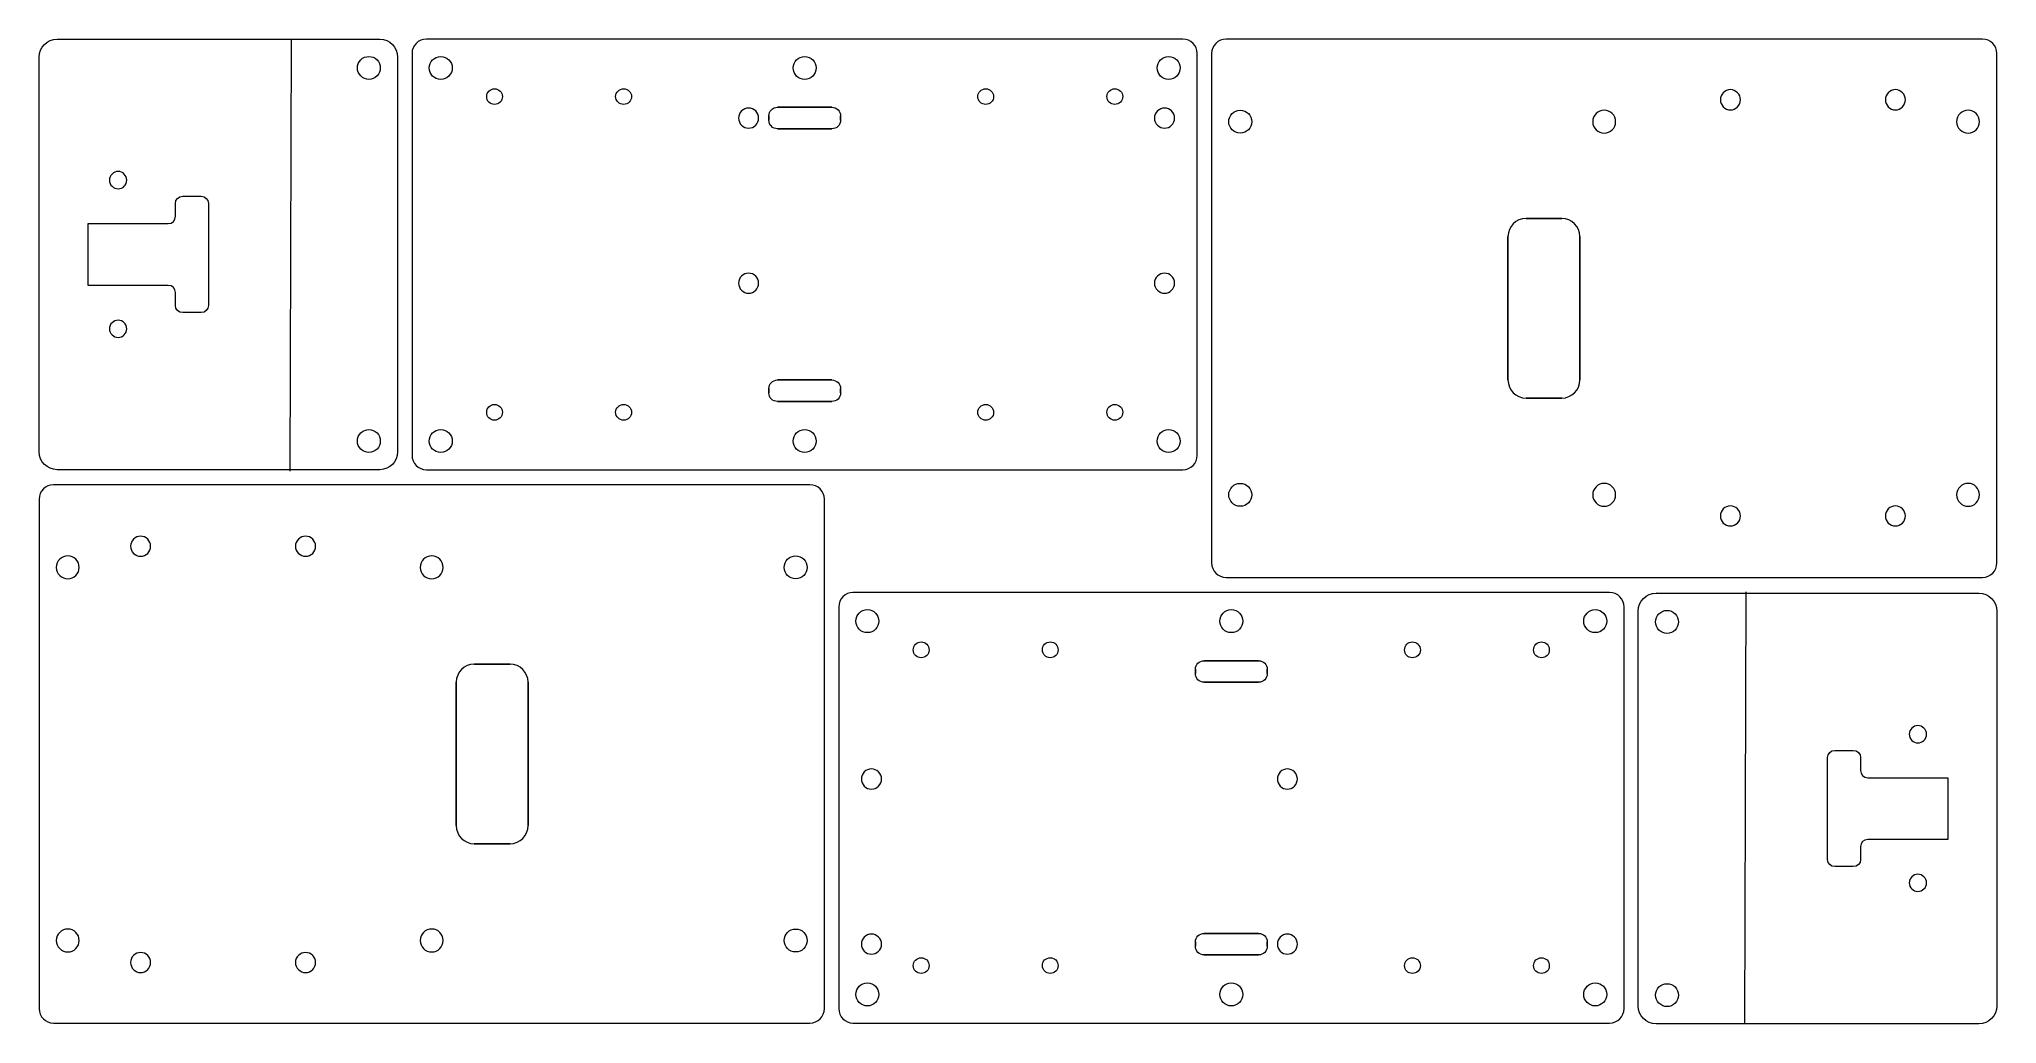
# Model space of a CAD drawing. Header units: inches. Extents: x -0.3 to 10.4, y 2.4 to 7.8.
import ezdxf

# ---------------------------------------------------------------- set-up
doc = ezdxf.new("R2010")
doc.units = ezdxf.units.IN
doc.header["$MEASUREMENT"] = 0
doc.layers.add('Layer_1', color=7, linetype='Continuous')

msp = doc.modelspace()

# ---------------------------------------------------------------- linework, layer by layer
at = {"layer": 'Layer_1', "color": 1, "lineweight": 9}
for points in [[(1.041, 5.434), (1.048, 7.805)], [(9.033, 4.773), (9.026, 2.403)]]:
    msp.add_lwpolyline(points, dxfattribs=at)
at = {"layer": 'Layer_1', "color": 7, "lineweight": 9}
for points in [[(1.41, 7.647), (1.41, 7.647)], [(1.805, 7.647), (1.805, 7.647)], [(3.803, 7.647), (3.803, 7.647)], [(5.801, 7.647), (5.801, 7.647)], [(2.12, 7.49), (2.12, 7.49)], [(2.828, 7.49), (2.828, 7.49)], [(4.816, 7.49), (4.816, 7.49)], [(5.525, 7.49), (5.525, 7.49)], [(8.948, 7.417), (8.948, 7.417)], [(9.854, 7.417), (9.854, 7.417)], [(3.503, 7.372), (3.503, 7.372)], [(4.015, 7.313), (4.015, 7.313)], [(5.786, 7.372), (5.786, 7.372)], [(6.194, 7.352), (6.194, 7.352)], [(8.318, 7.352), (8.318, 7.352)], [(10.316, 7.352), (10.316, 7.352)], [(3.503, 6.466), (3.503, 6.466)], [(5.786, 6.466), (5.786, 6.466)], [(4.015, 5.817), (4.015, 5.817)], [(7.826, 5.836), (7.826, 5.836)], [(2.12, 5.758), (2.12, 5.758)], [(2.828, 5.758), (2.828, 5.758)], [(4.816, 5.758), (4.816, 5.758)], [(5.525, 5.758), (5.525, 5.758)], [(1.41, 5.6), (1.41, 5.6)], [(1.805, 5.6), (1.805, 5.6)], [(3.803, 5.6), (3.803, 5.6)], [(5.801, 5.6), (5.801, 5.6)], [(1.533, 5.443), (1.533, 5.443)], [(6.194, 5.305), (6.194, 5.305)], [(8.318, 5.305), (8.318, 5.305)], [(10.316, 5.305), (10.316, 5.305)], [(0.22, 5.078), (0.22, 5.078)], [(1.126, 5.078), (1.126, 5.078)], [(8.948, 5.134), (8.948, 5.134)], [(9.854, 5.134), (9.854, 5.134)], [(-0.243, 4.907), (-0.243, 4.907)], [(1.755, 4.907), (1.755, 4.907)], [(3.879, 4.907), (3.879, 4.907)], [(8.541, 4.769), (8.541, 4.769)], [(8.541, 4.765), (8.541, 4.765)], [(4.273, 4.612), (4.273, 4.612)], [(6.271, 4.612), (6.271, 4.612)], [(8.269, 4.612), (8.269, 4.612)], [(8.663, 4.608), (8.663, 4.608)], [(4.549, 4.454), (4.549, 4.454)], [(5.257, 4.454), (5.257, 4.454)], [(7.246, 4.454), (7.246, 4.454)], [(7.954, 4.454), (7.954, 4.454)], [(2.248, 4.376), (2.248, 4.376)], [(6.059, 4.395), (6.059, 4.395)], [(4.288, 3.746), (4.288, 3.746)], [(6.571, 3.746), (6.571, 3.746)], [(-0.243, 2.86), (-0.243, 2.86)], [(1.755, 2.86), (1.755, 2.86)], [(3.879, 2.86), (3.879, 2.86)], [(4.288, 2.84), (4.288, 2.84)], [(6.059, 2.899), (6.059, 2.899)], [(6.571, 2.84), (6.571, 2.84)], [(0.22, 2.794), (0.22, 2.794)], [(1.126, 2.794), (1.126, 2.794)], [(4.549, 2.722), (4.549, 2.722)], [(5.257, 2.722), (5.257, 2.722)], [(7.246, 2.722), (7.246, 2.722)], [(7.954, 2.722), (7.954, 2.722)], [(4.273, 2.564), (4.273, 2.564)], [(6.271, 2.564), (6.271, 2.564)], [(8.269, 2.564), (8.269, 2.564)], [(8.663, 2.56), (8.663, 2.56)]]:
    msp.add_lwpolyline(points, dxfattribs=at)
for points, knots in [([(-0.337, 5.541), (-0.337, 5.487), (-0.293, 5.443), (-0.239, 5.443), (-0.239, 5.443), (1.533, 5.443), (1.533, 5.443), (1.588, 5.443), (1.631, 5.487), (1.631, 5.541), (1.631, 5.541), (1.631, 7.706), (1.631, 7.706), (1.631, 7.761), (1.588, 7.805), (1.533, 7.805), (1.533, 7.805), (-0.239, 7.805), (-0.239, 7.805), (-0.293, 7.805), (-0.337, 7.761), (-0.337, 7.706), (-0.337, 7.706), (-0.337, 5.541), (-0.337, 5.541)], [0, 0, 0, 0, 1, 1, 1, 2, 2, 2, 3, 3, 3, 4, 4, 4, 5, 5, 5, 6, 6, 6, 7, 7, 7, 8, 8, 8, 8]), ([(1.789, 5.443), (1.745, 5.443), (1.71, 5.478), (1.71, 5.521), (1.71, 5.521), (1.71, 7.726), (1.71, 7.726), (1.71, 7.77), (1.745, 7.805), (1.789, 7.805), (1.789, 7.805), (5.942, 7.805), (5.942, 7.805), (5.986, 7.805), (6.021, 7.77), (6.021, 7.726), (6.021, 7.726), (6.021, 5.521), (6.021, 5.521), (6.021, 5.478), (5.986, 5.443), (5.942, 5.443), (5.942, 5.443), (1.789, 5.443), (1.789, 5.443)], [0, 0, 0, 0, 1, 1, 1, 2, 2, 2, 3, 3, 3, 4, 4, 4, 5, 5, 5, 6, 6, 6, 7, 7, 7, 8, 8, 8, 8]), ([(6.179, 4.852), (6.135, 4.852), (6.1, 4.887), (6.1, 4.931), (6.1, 4.931), (6.1, 7.726), (6.1, 7.726), (6.1, 7.77), (6.135, 7.805), (6.179, 7.805), (6.179, 7.805), (10.332, 7.805), (10.332, 7.805), (10.376, 7.805), (10.411, 7.77), (10.411, 7.726), (10.411, 7.726), (10.411, 4.931), (10.411, 4.931), (10.411, 4.887), (10.376, 4.852), (10.332, 4.852), (10.332, 4.852), (6.179, 4.852), (6.179, 4.852)], [0, 0, 0, 0, 1, 1, 1, 2, 2, 2, 3, 3, 3, 4, 4, 4, 5, 5, 5, 6, 6, 6, 7, 7, 7, 8, 8, 8, 8]), ([(3.716, 7.431), (3.716, 7.431), (4.015, 7.431), (4.015, 7.431), (4.015, 7.431), (3.716, 7.431), (3.716, 7.431)], [0, 0, 0, 0, 1, 1, 1, 2, 2, 2, 2]), ([(3.669, 7.36), (3.669, 7.36), (3.669, 7.384), (3.669, 7.384), (3.669, 7.384), (3.669, 7.36), (3.669, 7.36)], [0, 0, 0, 0, 1, 1, 1, 2, 2, 2, 2]), ([(4.015, 7.313), (4.015, 7.313), (3.716, 7.313), (3.716, 7.313), (3.716, 7.313), (4.015, 7.313), (4.015, 7.313)], [0, 0, 0, 0, 1, 1, 1, 2, 2, 2, 2]), ([(4.063, 7.384), (4.063, 7.384), (4.063, 7.36), (4.063, 7.36), (4.063, 7.36), (4.063, 7.384), (4.063, 7.384)], [0, 0, 0, 0, 1, 1, 1, 2, 2, 2, 2]), ([(0.049, 7.031), (0.049, 7.057), (0.071, 7.079), (0.097, 7.079), (0.123, 7.079), (0.144, 7.057), (0.144, 7.031), (0.144, 7.005), (0.123, 6.984), (0.097, 6.984), (0.071, 6.984), (0.049, 7.005), (0.049, 7.031)], [0, 0, 0, 0, 1, 1, 1, 2, 2, 2, 3, 3, 3, 4, 4, 4, 4]), ([(0.411, 6.415), (0.411, 6.415), (0.411, 6.344), (0.411, 6.344), (0.411, 6.322), (0.429, 6.305), (0.451, 6.305), (0.451, 6.305), (0.553, 6.305), (0.553, 6.305), (0.575, 6.305), (0.592, 6.322), (0.592, 6.344), (0.592, 6.344), (0.592, 6.455), (0.592, 6.455), (0.592, 6.455), (0.592, 6.793), (0.592, 6.793), (0.592, 6.793), (0.592, 6.904), (0.592, 6.904), (0.592, 6.925), (0.575, 6.943), (0.553, 6.943), (0.553, 6.943), (0.451, 6.943), (0.451, 6.943), (0.429, 6.943), (0.411, 6.925), (0.411, 6.904), (0.411, 6.904), (0.411, 6.833), (0.411, 6.833), (0.411, 6.811), (0.394, 6.793), (0.372, 6.793), (0.372, 6.793), (0.268, 6.793), (0.268, 6.793), (0.268, 6.793), (-0.067, 6.793), (-0.067, 6.793), (-0.067, 6.793), (-0.068, 6.793), (-0.068, 6.793), (-0.068, 6.793), (-0.068, 6.793), (-0.068, 6.793), (-0.068, 6.793), (-0.068, 6.454), (-0.068, 6.454), (-0.068, 6.454), (-0.068, 6.454), (-0.068, 6.454), (-0.068, 6.454), (-0.067, 6.454), (-0.067, 6.454), (-0.067, 6.454), (0.268, 6.454), (0.268, 6.454), (0.268, 6.454), (0.372, 6.454), (0.372, 6.454), (0.394, 6.454), (0.411, 6.437), (0.411, 6.415)], [0, 0, 0, 0, 1, 1, 1, 2, 2, 2, 3, 3, 3, 4, 4, 4, 5, 5, 5, 6, 6, 6, 7, 7, 7, 8, 8, 8, 9, 9, 9, 10, 10, 10, 11, 11, 11, 12, 12, 12, 13, 13, 13, 14, 14, 14, 15, 15, 15, 16, 16, 16, 17, 17, 17, 18, 18, 18, 19, 19, 19, 20, 20, 20, 21, 21, 21, 22, 22, 22, 22]), ([(8.023, 6.821), (8.023, 6.821), (7.826, 6.821), (7.826, 6.821), (7.826, 6.821), (8.023, 6.821), (8.023, 6.821)], [0, 0, 0, 0, 1, 1, 1, 2, 2, 2, 2]), ([(7.727, 6.722), (7.727, 6.722), (7.727, 5.935), (7.727, 5.935), (7.727, 5.935), (7.727, 6.722), (7.727, 6.722)], [0, 0, 0, 0, 1, 1, 1, 2, 2, 2, 2]), ([(8.121, 5.935), (8.121, 5.935), (8.121, 6.722), (8.121, 6.722), (8.121, 6.722), (8.121, 5.935), (8.121, 5.935)], [0, 0, 0, 0, 1, 1, 1, 2, 2, 2, 2]), ([(0.049, 6.216), (0.049, 6.242), (0.071, 6.263), (0.097, 6.263), (0.123, 6.263), (0.144, 6.242), (0.144, 6.216), (0.144, 6.19), (0.123, 6.169), (0.097, 6.169), (0.071, 6.169), (0.049, 6.19), (0.049, 6.216)], [0, 0, 0, 0, 1, 1, 1, 2, 2, 2, 3, 3, 3, 4, 4, 4, 4]), ([(3.716, 5.935), (3.716, 5.935), (4.015, 5.935), (4.015, 5.935), (4.015, 5.935), (3.716, 5.935), (3.716, 5.935)], [0, 0, 0, 0, 1, 1, 1, 2, 2, 2, 2]), ([(3.669, 5.864), (3.669, 5.864), (3.669, 5.888), (3.669, 5.888), (3.669, 5.888), (3.669, 5.864), (3.669, 5.864)], [0, 0, 0, 0, 1, 1, 1, 2, 2, 2, 2]), ([(4.015, 5.817), (4.015, 5.817), (3.716, 5.817), (3.716, 5.817), (3.716, 5.817), (4.015, 5.817), (4.015, 5.817)], [0, 0, 0, 0, 1, 1, 1, 2, 2, 2, 2]), ([(4.063, 5.888), (4.063, 5.888), (4.063, 5.864), (4.063, 5.864), (4.063, 5.864), (4.063, 5.888), (4.063, 5.888)], [0, 0, 0, 0, 1, 1, 1, 2, 2, 2, 2]), ([(7.826, 5.836), (7.826, 5.836), (8.023, 5.836), (8.023, 5.836), (8.023, 5.836), (7.826, 5.836), (7.826, 5.836)], [0, 0, 0, 0, 1, 1, 1, 2, 2, 2, 2]), ([(3.895, 5.36), (3.939, 5.36), (3.974, 5.325), (3.974, 5.281), (3.974, 5.281), (3.974, 2.486), (3.974, 2.486), (3.974, 2.442), (3.939, 2.407), (3.895, 2.407), (3.895, 2.407), (-0.258, 2.407), (-0.258, 2.407), (-0.302, 2.407), (-0.337, 2.442), (-0.337, 2.486), (-0.337, 2.486), (-0.337, 5.281), (-0.337, 5.281), (-0.337, 5.325), (-0.302, 5.36), (-0.258, 5.36), (-0.258, 5.36), (3.895, 5.36), (3.895, 5.36)], [0, 0, 0, 0, 1, 1, 1, 2, 2, 2, 3, 3, 3, 4, 4, 4, 5, 5, 5, 6, 6, 6, 7, 7, 7, 8, 8, 8, 8]), ([(8.285, 4.769), (8.329, 4.769), (8.364, 4.734), (8.364, 4.69), (8.364, 4.69), (8.364, 2.486), (8.364, 2.486), (8.364, 2.442), (8.329, 2.407), (8.285, 2.407), (8.285, 2.407), (4.131, 2.407), (4.131, 2.407), (4.088, 2.407), (4.053, 2.442), (4.053, 2.486), (4.053, 2.486), (4.053, 4.69), (4.053, 4.69), (4.053, 4.734), (4.088, 4.769), (4.131, 4.769), (4.131, 4.769), (8.285, 4.769), (8.285, 4.769)], [0, 0, 0, 0, 1, 1, 1, 2, 2, 2, 3, 3, 3, 4, 4, 4, 5, 5, 5, 6, 6, 6, 7, 7, 7, 8, 8, 8, 8]), ([(10.411, 4.667), (10.411, 4.721), (10.367, 4.765), (10.312, 4.765), (10.312, 4.765), (8.541, 4.765), (8.541, 4.765), (8.486, 4.765), (8.442, 4.721), (8.442, 4.667), (8.442, 4.667), (8.442, 2.501), (8.442, 2.501), (8.442, 2.447), (8.486, 2.403), (8.541, 2.403), (8.541, 2.403), (10.312, 2.403), (10.312, 2.403), (10.367, 2.403), (10.411, 2.447), (10.411, 2.501), (10.411, 2.501), (10.411, 4.667), (10.411, 4.667)], [0, 0, 0, 0, 1, 1, 1, 2, 2, 2, 3, 3, 3, 4, 4, 4, 5, 5, 5, 6, 6, 6, 7, 7, 7, 8, 8, 8, 8]), ([(2.248, 4.376), (2.248, 4.376), (2.051, 4.376), (2.051, 4.376), (2.051, 4.376), (2.248, 4.376), (2.248, 4.376)], [0, 0, 0, 0, 1, 1, 1, 2, 2, 2, 2]), ([(6.011, 4.324), (6.011, 4.324), (6.011, 4.348), (6.011, 4.348), (6.011, 4.348), (6.011, 4.324), (6.011, 4.324)], [0, 0, 0, 0, 1, 1, 1, 2, 2, 2, 2]), ([(6.059, 4.395), (6.059, 4.395), (6.358, 4.395), (6.358, 4.395), (6.358, 4.395), (6.059, 4.395), (6.059, 4.395)], [0, 0, 0, 0, 1, 1, 1, 2, 2, 2, 2]), ([(6.405, 4.348), (6.405, 4.348), (6.405, 4.324), (6.405, 4.324), (6.405, 4.324), (6.405, 4.348), (6.405, 4.348)], [0, 0, 0, 0, 1, 1, 1, 2, 2, 2, 2]), ([(1.953, 4.277), (1.953, 4.277), (1.953, 3.49), (1.953, 3.49), (1.953, 3.49), (1.953, 4.277), (1.953, 4.277)], [0, 0, 0, 0, 1, 1, 1, 2, 2, 2, 2]), ([(2.347, 3.49), (2.347, 3.49), (2.347, 4.277), (2.347, 4.277), (2.347, 4.277), (2.347, 3.49), (2.347, 3.49)], [0, 0, 0, 0, 1, 1, 1, 2, 2, 2, 2]), ([(6.358, 4.277), (6.358, 4.277), (6.059, 4.277), (6.059, 4.277), (6.059, 4.277), (6.358, 4.277), (6.358, 4.277)], [0, 0, 0, 0, 1, 1, 1, 2, 2, 2, 2]), ([(10.025, 3.992), (10.025, 3.965), (10.003, 3.944), (9.977, 3.944), (9.951, 3.944), (9.93, 3.965), (9.93, 3.992), (9.93, 4.018), (9.951, 4.039), (9.977, 4.039), (10.003, 4.039), (10.025, 4.018), (10.025, 3.992)], [0, 0, 0, 0, 1, 1, 1, 2, 2, 2, 3, 3, 3, 4, 4, 4, 4]), ([(9.663, 3.793), (9.663, 3.793), (9.663, 3.864), (9.663, 3.864), (9.663, 3.885), (9.645, 3.903), (9.623, 3.903), (9.623, 3.903), (9.521, 3.903), (9.521, 3.903), (9.499, 3.903), (9.482, 3.885), (9.482, 3.864), (9.482, 3.864), (9.482, 3.753), (9.482, 3.753), (9.482, 3.753), (9.482, 3.415), (9.482, 3.415), (9.482, 3.415), (9.482, 3.304), (9.482, 3.304), (9.482, 3.282), (9.499, 3.265), (9.521, 3.265), (9.521, 3.265), (9.623, 3.265), (9.623, 3.265), (9.645, 3.265), (9.663, 3.282), (9.663, 3.304), (9.663, 3.304), (9.663, 3.375), (9.663, 3.375), (9.663, 3.397), (9.68, 3.414), (9.702, 3.414), (9.702, 3.414), (9.805, 3.414), (9.805, 3.414), (9.805, 3.414), (10.141, 3.414), (10.141, 3.414), (10.141, 3.414), (10.142, 3.414), (10.142, 3.414), (10.142, 3.414), (10.142, 3.414), (10.142, 3.414), (10.142, 3.414), (10.142, 3.753), (10.142, 3.753), (10.142, 3.753), (10.142, 3.753), (10.142, 3.753), (10.142, 3.753), (10.141, 3.753), (10.141, 3.753), (10.141, 3.753), (9.805, 3.753), (9.805, 3.753), (9.805, 3.753), (9.702, 3.753), (9.702, 3.753), (9.68, 3.753), (9.663, 3.771), (9.663, 3.793)], [0, 0, 0, 0, 1, 1, 1, 2, 2, 2, 3, 3, 3, 4, 4, 4, 5, 5, 5, 6, 6, 6, 7, 7, 7, 8, 8, 8, 9, 9, 9, 10, 10, 10, 11, 11, 11, 12, 12, 12, 13, 13, 13, 14, 14, 14, 15, 15, 15, 16, 16, 16, 17, 17, 17, 18, 18, 18, 19, 19, 19, 20, 20, 20, 21, 21, 21, 22, 22, 22, 22]), ([(2.051, 3.391), (2.051, 3.391), (2.248, 3.391), (2.248, 3.391), (2.248, 3.391), (2.051, 3.391), (2.051, 3.391)], [0, 0, 0, 0, 1, 1, 1, 2, 2, 2, 2]), ([(10.025, 3.176), (10.025, 3.15), (10.003, 3.129), (9.977, 3.129), (9.951, 3.129), (9.93, 3.15), (9.93, 3.176), (9.93, 3.202), (9.951, 3.223), (9.977, 3.223), (10.003, 3.223), (10.025, 3.202), (10.025, 3.176)], [0, 0, 0, 0, 1, 1, 1, 2, 2, 2, 3, 3, 3, 4, 4, 4, 4]), ([(6.011, 2.828), (6.011, 2.828), (6.011, 2.852), (6.011, 2.852), (6.011, 2.852), (6.011, 2.828), (6.011, 2.828)], [0, 0, 0, 0, 1, 1, 1, 2, 2, 2, 2]), ([(6.059, 2.899), (6.059, 2.899), (6.358, 2.899), (6.358, 2.899), (6.358, 2.899), (6.059, 2.899), (6.059, 2.899)], [0, 0, 0, 0, 1, 1, 1, 2, 2, 2, 2]), ([(6.405, 2.852), (6.405, 2.852), (6.405, 2.828), (6.405, 2.828), (6.405, 2.828), (6.405, 2.852), (6.405, 2.852)], [0, 0, 0, 0, 1, 1, 1, 2, 2, 2, 2]), ([(6.358, 2.781), (6.358, 2.781), (6.059, 2.781), (6.059, 2.781), (6.059, 2.781), (6.358, 2.781), (6.358, 2.781)], [0, 0, 0, 0, 1, 1, 1, 2, 2, 2, 2])]:
    msp.add_open_spline(points, degree=3, knots=knots, dxfattribs=at)
for points in [[(1.41, 7.647), (1.41, 7.664), (1.417, 7.68), (1.429, 7.692)], [(1.429, 7.603), (1.417, 7.615), (1.41, 7.631), (1.41, 7.647)], [(1.429, 7.692), (1.441, 7.704), (1.457, 7.71), (1.473, 7.71)], [(1.473, 7.71), (1.49, 7.71), (1.506, 7.704), (1.518, 7.692)], [(1.518, 7.692), (1.53, 7.68), (1.536, 7.664), (1.536, 7.647)], [(1.536, 7.647), (1.536, 7.631), (1.53, 7.615), (1.518, 7.603)], [(1.805, 7.647), (1.805, 7.682), (1.833, 7.71), (1.868, 7.71)], [(1.868, 7.584), (1.833, 7.584), (1.805, 7.613), (1.805, 7.647)], [(1.868, 7.71), (1.902, 7.71), (1.931, 7.682), (1.931, 7.647)], [(1.931, 7.647), (1.931, 7.613), (1.902, 7.584), (1.868, 7.584)], [(3.803, 7.647), (3.803, 7.682), (3.831, 7.71), (3.866, 7.71)], [(3.866, 7.584), (3.831, 7.584), (3.803, 7.613), (3.803, 7.647)], [(3.866, 7.71), (3.9, 7.71), (3.929, 7.682), (3.929, 7.647)], [(3.929, 7.647), (3.929, 7.613), (3.9, 7.584), (3.866, 7.584)], [(5.801, 7.647), (5.801, 7.682), (5.829, 7.71), (5.864, 7.71)], [(5.864, 7.584), (5.829, 7.584), (5.801, 7.613), (5.801, 7.647)], [(5.864, 7.71), (5.899, 7.71), (5.927, 7.682), (5.927, 7.647)], [(5.927, 7.647), (5.927, 7.613), (5.899, 7.584), (5.864, 7.584)], [(1.473, 7.584), (1.457, 7.584), (1.441, 7.591), (1.429, 7.603)], [(1.518, 7.603), (1.506, 7.591), (1.49, 7.584), (1.473, 7.584)], [(2.12, 7.49), (2.12, 7.514), (2.139, 7.533), (2.163, 7.533)], [(2.163, 7.533), (2.187, 7.533), (2.206, 7.514), (2.206, 7.49)], [(2.828, 7.49), (2.828, 7.514), (2.848, 7.533), (2.872, 7.533)], [(2.872, 7.533), (2.896, 7.533), (2.915, 7.514), (2.915, 7.49)], [(4.816, 7.49), (4.816, 7.514), (4.836, 7.533), (4.86, 7.533)], [(4.86, 7.533), (4.884, 7.533), (4.903, 7.514), (4.903, 7.49)], [(5.525, 7.49), (5.525, 7.514), (5.545, 7.533), (5.568, 7.533)], [(5.568, 7.533), (5.592, 7.533), (5.612, 7.514), (5.612, 7.49)], [(8.948, 7.528), (8.934, 7.528), (8.92, 7.522), (8.909, 7.511)], [(8.987, 7.511), (8.977, 7.522), (8.963, 7.528), (8.948, 7.528)], [(9.854, 7.528), (9.839, 7.528), (9.825, 7.522), (9.815, 7.511)], [(9.893, 7.511), (9.883, 7.522), (9.868, 7.528), (9.854, 7.528)], [(2.132, 7.459), (2.124, 7.467), (2.12, 7.478), (2.12, 7.49)], [(2.163, 7.447), (2.151, 7.447), (2.14, 7.451), (2.132, 7.459)], [(2.194, 7.459), (2.185, 7.451), (2.174, 7.447), (2.163, 7.447)], [(2.206, 7.49), (2.206, 7.478), (2.202, 7.467), (2.194, 7.459)], [(2.841, 7.459), (2.833, 7.467), (2.828, 7.478), (2.828, 7.49)], [(2.872, 7.447), (2.86, 7.447), (2.849, 7.451), (2.841, 7.459)], [(2.915, 7.49), (2.915, 7.466), (2.896, 7.447), (2.872, 7.447)], [(3.558, 7.427), (3.543, 7.427), (3.529, 7.421), (3.519, 7.411)], [(3.597, 7.411), (3.587, 7.421), (3.573, 7.427), (3.558, 7.427)], [(3.669, 7.384), (3.669, 7.41), (3.69, 7.431), (3.716, 7.431)], [(4.015, 7.431), (4.041, 7.431), (4.063, 7.41), (4.063, 7.384)], [(4.829, 7.459), (4.821, 7.467), (4.816, 7.478), (4.816, 7.49)], [(4.86, 7.447), (4.848, 7.447), (4.837, 7.451), (4.829, 7.459)], [(4.89, 7.459), (4.882, 7.451), (4.871, 7.447), (4.86, 7.447)], [(4.903, 7.49), (4.903, 7.478), (4.899, 7.467), (4.89, 7.459)], [(5.538, 7.459), (5.53, 7.467), (5.525, 7.478), (5.525, 7.49)], [(5.568, 7.447), (5.557, 7.447), (5.546, 7.451), (5.538, 7.459)], [(5.612, 7.49), (5.612, 7.466), (5.592, 7.447), (5.568, 7.447)], [(5.842, 7.427), (5.827, 7.427), (5.813, 7.421), (5.803, 7.411)], [(5.88, 7.411), (5.87, 7.421), (5.856, 7.427), (5.842, 7.427)], [(8.909, 7.511), (8.899, 7.501), (8.893, 7.487), (8.893, 7.473)], [(8.893, 7.473), (8.893, 7.458), (8.899, 7.444), (8.909, 7.434)], [(8.909, 7.434), (8.92, 7.423), (8.934, 7.417), (8.948, 7.417)], [(8.948, 7.417), (8.963, 7.417), (8.977, 7.423), (8.987, 7.434)], [(9.003, 7.473), (9.003, 7.487), (8.998, 7.501), (8.987, 7.511)], [(8.987, 7.434), (8.998, 7.444), (9.003, 7.458), (9.003, 7.473)], [(9.815, 7.511), (9.805, 7.501), (9.799, 7.487), (9.799, 7.473)], [(9.799, 7.473), (9.799, 7.458), (9.805, 7.444), (9.815, 7.434)], [(9.815, 7.434), (9.825, 7.423), (9.839, 7.417), (9.854, 7.417)], [(9.854, 7.417), (9.868, 7.417), (9.883, 7.423), (9.893, 7.434)], [(9.909, 7.473), (9.909, 7.487), (9.903, 7.501), (9.893, 7.511)], [(9.893, 7.434), (9.903, 7.444), (9.909, 7.458), (9.909, 7.473)], [(3.519, 7.411), (3.509, 7.4), (3.503, 7.386), (3.503, 7.372)], [(3.503, 7.372), (3.503, 7.357), (3.509, 7.343), (3.519, 7.333)], [(3.519, 7.333), (3.529, 7.322), (3.543, 7.317), (3.558, 7.317)], [(3.558, 7.317), (3.573, 7.317), (3.587, 7.322), (3.597, 7.333)], [(3.613, 7.372), (3.613, 7.386), (3.607, 7.4), (3.597, 7.411)], [(3.597, 7.333), (3.607, 7.343), (3.613, 7.357), (3.613, 7.372)], [(3.716, 7.313), (3.69, 7.313), (3.669, 7.334), (3.669, 7.36)], [(4.063, 7.36), (4.063, 7.334), (4.041, 7.313), (4.015, 7.313)], [(5.803, 7.411), (5.792, 7.4), (5.786, 7.386), (5.786, 7.372)], [(5.786, 7.372), (5.786, 7.357), (5.792, 7.343), (5.803, 7.333)], [(5.803, 7.333), (5.813, 7.322), (5.827, 7.317), (5.842, 7.317)], [(5.842, 7.317), (5.856, 7.317), (5.87, 7.322), (5.88, 7.333)], [(5.897, 7.372), (5.897, 7.386), (5.891, 7.4), (5.88, 7.411)], [(5.88, 7.333), (5.891, 7.343), (5.897, 7.357), (5.897, 7.372)], [(6.194, 7.352), (6.194, 7.387), (6.223, 7.415), (6.257, 7.415)], [(6.257, 7.289), (6.223, 7.289), (6.194, 7.317), (6.194, 7.352)], [(6.257, 7.415), (6.292, 7.415), (6.32, 7.387), (6.32, 7.352)], [(6.32, 7.352), (6.32, 7.317), (6.292, 7.289), (6.257, 7.289)], [(8.255, 7.415), (8.221, 7.415), (8.192, 7.387), (8.192, 7.352)], [(8.192, 7.352), (8.192, 7.317), (8.221, 7.289), (8.255, 7.289)], [(8.318, 7.352), (8.318, 7.387), (8.29, 7.415), (8.255, 7.415)], [(8.255, 7.289), (8.29, 7.289), (8.318, 7.317), (8.318, 7.352)], [(10.253, 7.415), (10.219, 7.415), (10.19, 7.387), (10.19, 7.352)], [(10.19, 7.352), (10.19, 7.317), (10.219, 7.289), (10.253, 7.289)], [(10.316, 7.352), (10.316, 7.387), (10.288, 7.415), (10.253, 7.415)], [(10.253, 7.289), (10.288, 7.289), (10.316, 7.317), (10.316, 7.352)], [(7.826, 6.821), (7.771, 6.821), (7.727, 6.777), (7.727, 6.722)], [(8.121, 6.722), (8.121, 6.777), (8.077, 6.821), (8.023, 6.821)], [(3.519, 6.505), (3.509, 6.495), (3.503, 6.481), (3.503, 6.466)], [(3.503, 6.466), (3.503, 6.452), (3.509, 6.438), (3.519, 6.427)], [(3.558, 6.521), (3.543, 6.521), (3.529, 6.516), (3.519, 6.505)], [(3.597, 6.505), (3.587, 6.516), (3.573, 6.521), (3.558, 6.521)], [(3.613, 6.466), (3.613, 6.481), (3.607, 6.495), (3.597, 6.505)], [(3.597, 6.427), (3.607, 6.438), (3.613, 6.452), (3.613, 6.466)], [(5.803, 6.505), (5.792, 6.495), (5.786, 6.481), (5.786, 6.466)], [(5.786, 6.466), (5.786, 6.452), (5.792, 6.438), (5.803, 6.427)], [(5.842, 6.521), (5.827, 6.521), (5.813, 6.516), (5.803, 6.505)], [(5.88, 6.505), (5.87, 6.516), (5.856, 6.521), (5.842, 6.521)], [(5.897, 6.466), (5.897, 6.481), (5.891, 6.495), (5.88, 6.505)], [(5.88, 6.427), (5.891, 6.438), (5.897, 6.452), (5.897, 6.466)], [(3.519, 6.427), (3.529, 6.417), (3.543, 6.411), (3.558, 6.411)], [(3.558, 6.411), (3.573, 6.411), (3.587, 6.417), (3.597, 6.427)], [(5.803, 6.427), (5.813, 6.417), (5.827, 6.411), (5.842, 6.411)], [(5.842, 6.411), (5.856, 6.411), (5.87, 6.417), (5.88, 6.427)], [(3.669, 5.888), (3.669, 5.914), (3.69, 5.935), (3.716, 5.935)], [(4.015, 5.935), (4.041, 5.935), (4.063, 5.914), (4.063, 5.888)], [(7.727, 5.935), (7.727, 5.88), (7.771, 5.836), (7.826, 5.836)], [(8.023, 5.836), (8.077, 5.836), (8.121, 5.88), (8.121, 5.935)], [(3.716, 5.817), (3.69, 5.817), (3.669, 5.838), (3.669, 5.864)], [(4.063, 5.864), (4.063, 5.838), (4.041, 5.817), (4.015, 5.817)], [(2.12, 5.758), (2.12, 5.782), (2.139, 5.801), (2.163, 5.801)], [(2.132, 5.727), (2.124, 5.735), (2.12, 5.746), (2.12, 5.758)], [(2.163, 5.714), (2.151, 5.714), (2.14, 5.719), (2.132, 5.727)], [(2.163, 5.801), (2.187, 5.801), (2.206, 5.782), (2.206, 5.758)], [(2.194, 5.727), (2.185, 5.719), (2.174, 5.714), (2.163, 5.714)], [(2.206, 5.758), (2.206, 5.746), (2.202, 5.735), (2.194, 5.727)], [(2.828, 5.758), (2.828, 5.782), (2.848, 5.801), (2.872, 5.801)], [(2.841, 5.727), (2.833, 5.735), (2.828, 5.746), (2.828, 5.758)], [(2.872, 5.714), (2.86, 5.714), (2.849, 5.719), (2.841, 5.727)], [(2.872, 5.801), (2.896, 5.801), (2.915, 5.782), (2.915, 5.758)], [(2.915, 5.758), (2.915, 5.734), (2.896, 5.714), (2.872, 5.714)], [(4.816, 5.758), (4.816, 5.782), (4.836, 5.801), (4.86, 5.801)], [(4.829, 5.727), (4.821, 5.735), (4.816, 5.746), (4.816, 5.758)], [(4.86, 5.714), (4.848, 5.714), (4.837, 5.719), (4.829, 5.727)], [(4.86, 5.801), (4.884, 5.801), (4.903, 5.782), (4.903, 5.758)], [(4.89, 5.727), (4.882, 5.719), (4.871, 5.714), (4.86, 5.714)], [(4.903, 5.758), (4.903, 5.746), (4.899, 5.735), (4.89, 5.727)], [(5.525, 5.758), (5.525, 5.782), (5.545, 5.801), (5.568, 5.801)], [(5.538, 5.727), (5.53, 5.735), (5.525, 5.746), (5.525, 5.758)], [(5.568, 5.714), (5.557, 5.714), (5.546, 5.719), (5.538, 5.727)], [(5.568, 5.801), (5.592, 5.801), (5.612, 5.782), (5.612, 5.758)], [(5.612, 5.758), (5.612, 5.734), (5.592, 5.714), (5.568, 5.714)], [(1.41, 5.6), (1.41, 5.617), (1.417, 5.633), (1.429, 5.645)], [(1.429, 5.556), (1.417, 5.567), (1.41, 5.583), (1.41, 5.6)], [(1.429, 5.645), (1.441, 5.656), (1.457, 5.663), (1.473, 5.663)], [(1.473, 5.663), (1.49, 5.663), (1.506, 5.656), (1.518, 5.645)], [(1.518, 5.645), (1.53, 5.633), (1.536, 5.617), (1.536, 5.6)], [(1.536, 5.6), (1.536, 5.583), (1.53, 5.567), (1.518, 5.556)], [(1.805, 5.6), (1.805, 5.635), (1.833, 5.663), (1.868, 5.663)], [(1.868, 5.537), (1.833, 5.537), (1.805, 5.565), (1.805, 5.6)], [(1.868, 5.663), (1.902, 5.663), (1.931, 5.635), (1.931, 5.6)], [(1.931, 5.6), (1.931, 5.565), (1.902, 5.537), (1.868, 5.537)], [(3.803, 5.6), (3.803, 5.635), (3.831, 5.663), (3.866, 5.663)], [(3.866, 5.537), (3.831, 5.537), (3.803, 5.565), (3.803, 5.6)], [(3.866, 5.663), (3.9, 5.663), (3.929, 5.635), (3.929, 5.6)], [(3.929, 5.6), (3.929, 5.565), (3.9, 5.537), (3.866, 5.537)], [(5.801, 5.6), (5.801, 5.635), (5.829, 5.663), (5.864, 5.663)], [(5.864, 5.537), (5.829, 5.537), (5.801, 5.565), (5.801, 5.6)], [(5.864, 5.663), (5.899, 5.663), (5.927, 5.635), (5.927, 5.6)], [(5.927, 5.6), (5.927, 5.565), (5.899, 5.537), (5.864, 5.537)], [(1.473, 5.537), (1.457, 5.537), (1.441, 5.544), (1.429, 5.556)], [(1.518, 5.556), (1.506, 5.544), (1.49, 5.537), (1.473, 5.537)], [(6.194, 5.305), (6.194, 5.34), (6.223, 5.368), (6.257, 5.368)], [(6.257, 5.242), (6.223, 5.242), (6.194, 5.27), (6.194, 5.305)], [(6.257, 5.368), (6.292, 5.368), (6.32, 5.34), (6.32, 5.305)], [(6.32, 5.305), (6.32, 5.27), (6.292, 5.242), (6.257, 5.242)], [(8.255, 5.368), (8.221, 5.368), (8.192, 5.34), (8.192, 5.305)], [(8.192, 5.305), (8.192, 5.27), (8.221, 5.242), (8.255, 5.242)], [(8.318, 5.305), (8.318, 5.34), (8.29, 5.368), (8.255, 5.368)], [(8.255, 5.242), (8.29, 5.242), (8.318, 5.27), (8.318, 5.305)], [(10.253, 5.368), (10.219, 5.368), (10.19, 5.34), (10.19, 5.305)], [(10.19, 5.305), (10.19, 5.27), (10.219, 5.242), (10.253, 5.242)], [(10.316, 5.305), (10.316, 5.34), (10.288, 5.368), (10.253, 5.368)], [(10.253, 5.242), (10.288, 5.242), (10.316, 5.27), (10.316, 5.305)], [(8.909, 5.228), (8.899, 5.218), (8.893, 5.204), (8.893, 5.189)], [(8.893, 5.189), (8.893, 5.174), (8.899, 5.16), (8.909, 5.15)], [(8.948, 5.244), (8.934, 5.244), (8.92, 5.238), (8.909, 5.228)], [(8.987, 5.228), (8.977, 5.238), (8.963, 5.244), (8.948, 5.244)], [(9.003, 5.189), (9.003, 5.204), (8.998, 5.218), (8.987, 5.228)], [(8.987, 5.15), (8.998, 5.16), (9.003, 5.174), (9.003, 5.189)], [(9.815, 5.228), (9.805, 5.218), (9.799, 5.204), (9.799, 5.189)], [(9.799, 5.189), (9.799, 5.174), (9.805, 5.16), (9.815, 5.15)], [(9.854, 5.244), (9.839, 5.244), (9.825, 5.238), (9.815, 5.228)], [(9.893, 5.228), (9.883, 5.238), (9.868, 5.244), (9.854, 5.244)], [(9.909, 5.189), (9.909, 5.204), (9.903, 5.218), (9.893, 5.228)], [(9.893, 5.15), (9.903, 5.16), (9.909, 5.174), (9.909, 5.189)], [(0.181, 5.062), (0.171, 5.051), (0.165, 5.037), (0.165, 5.023)], [(0.22, 5.078), (0.205, 5.078), (0.191, 5.072), (0.181, 5.062)], [(0.259, 5.062), (0.249, 5.072), (0.235, 5.078), (0.22, 5.078)], [(0.275, 5.023), (0.275, 5.037), (0.269, 5.051), (0.259, 5.062)], [(1.087, 5.062), (1.076, 5.051), (1.07, 5.037), (1.07, 5.023)], [(1.126, 5.078), (1.111, 5.078), (1.097, 5.072), (1.087, 5.062)], [(1.165, 5.062), (1.154, 5.072), (1.14, 5.078), (1.126, 5.078)], [(1.181, 5.023), (1.181, 5.037), (1.175, 5.051), (1.165, 5.062)], [(8.909, 5.15), (8.92, 5.14), (8.934, 5.134), (8.948, 5.134)], [(8.948, 5.134), (8.963, 5.134), (8.977, 5.14), (8.987, 5.15)], [(9.815, 5.15), (9.825, 5.14), (9.839, 5.134), (9.854, 5.134)], [(9.854, 5.134), (9.868, 5.134), (9.883, 5.14), (9.893, 5.15)], [(-0.18, 4.97), (-0.214, 4.97), (-0.243, 4.942), (-0.243, 4.907)], [(-0.117, 4.907), (-0.117, 4.942), (-0.145, 4.97), (-0.18, 4.97)], [(0.165, 5.023), (0.165, 5.008), (0.171, 4.994), (0.181, 4.984)], [(0.181, 4.984), (0.191, 4.973), (0.205, 4.968), (0.22, 4.968)], [(0.22, 4.968), (0.235, 4.968), (0.249, 4.973), (0.259, 4.984)], [(0.259, 4.984), (0.269, 4.994), (0.275, 5.008), (0.275, 5.023)], [(1.07, 5.023), (1.07, 5.008), (1.076, 4.994), (1.087, 4.984)], [(1.087, 4.984), (1.097, 4.973), (1.111, 4.968), (1.126, 4.968)], [(1.126, 4.968), (1.14, 4.968), (1.154, 4.973), (1.165, 4.984)], [(1.165, 4.984), (1.175, 4.994), (1.181, 5.008), (1.181, 5.023)], [(1.818, 4.97), (1.784, 4.97), (1.755, 4.942), (1.755, 4.907)], [(1.881, 4.907), (1.881, 4.942), (1.853, 4.97), (1.818, 4.97)], [(3.753, 4.907), (3.753, 4.942), (3.782, 4.97), (3.816, 4.97)], [(3.816, 4.97), (3.851, 4.97), (3.879, 4.942), (3.879, 4.907)], [(-0.243, 4.907), (-0.243, 4.872), (-0.214, 4.844), (-0.18, 4.844)], [(-0.18, 4.844), (-0.145, 4.844), (-0.117, 4.872), (-0.117, 4.907)], [(1.755, 4.907), (1.755, 4.872), (1.784, 4.844), (1.818, 4.844)], [(1.818, 4.844), (1.853, 4.844), (1.881, 4.872), (1.881, 4.907)], [(3.816, 4.844), (3.782, 4.844), (3.753, 4.872), (3.753, 4.907)], [(3.879, 4.907), (3.879, 4.872), (3.851, 4.844), (3.816, 4.844)], [(4.147, 4.612), (4.147, 4.647), (4.175, 4.675), (4.21, 4.675)], [(4.21, 4.675), (4.245, 4.675), (4.273, 4.647), (4.273, 4.612)], [(6.145, 4.612), (6.145, 4.647), (6.173, 4.675), (6.208, 4.675)], [(6.208, 4.675), (6.243, 4.675), (6.271, 4.647), (6.271, 4.612)], [(8.143, 4.612), (8.143, 4.647), (8.171, 4.675), (8.206, 4.675)], [(8.206, 4.675), (8.241, 4.675), (8.269, 4.647), (8.269, 4.612)], [(8.537, 4.608), (8.537, 4.624), (8.544, 4.64), (8.556, 4.652)], [(8.556, 4.652), (8.568, 4.664), (8.584, 4.671), (8.6, 4.671)], [(8.6, 4.671), (8.617, 4.671), (8.633, 4.664), (8.645, 4.652)], [(8.645, 4.652), (8.657, 4.64), (8.663, 4.624), (8.663, 4.608)], [(4.21, 4.549), (4.175, 4.549), (4.147, 4.577), (4.147, 4.612)], [(4.273, 4.612), (4.273, 4.577), (4.245, 4.549), (4.21, 4.549)], [(6.208, 4.549), (6.173, 4.549), (6.145, 4.577), (6.145, 4.612)], [(6.271, 4.612), (6.271, 4.577), (6.243, 4.549), (6.208, 4.549)], [(8.206, 4.549), (8.171, 4.549), (8.143, 4.577), (8.143, 4.612)], [(8.269, 4.612), (8.269, 4.577), (8.241, 4.549), (8.206, 4.549)], [(8.556, 4.563), (8.544, 4.575), (8.537, 4.591), (8.537, 4.608)], [(8.6, 4.545), (8.584, 4.545), (8.568, 4.551), (8.556, 4.563)], [(8.645, 4.563), (8.633, 4.551), (8.617, 4.545), (8.6, 4.545)], [(8.663, 4.608), (8.663, 4.591), (8.657, 4.575), (8.645, 4.563)], [(4.462, 4.454), (4.462, 4.478), (4.482, 4.498), (4.505, 4.498)], [(4.505, 4.411), (4.482, 4.411), (4.462, 4.43), (4.462, 4.454)], [(4.505, 4.498), (4.517, 4.498), (4.528, 4.493), (4.536, 4.485)], [(4.549, 4.454), (4.549, 4.43), (4.529, 4.411), (4.505, 4.411)], [(4.536, 4.485), (4.544, 4.477), (4.549, 4.466), (4.549, 4.454)], [(5.171, 4.454), (5.171, 4.466), (5.175, 4.477), (5.183, 4.485)], [(5.214, 4.411), (5.19, 4.411), (5.171, 4.43), (5.171, 4.454)], [(5.183, 4.485), (5.192, 4.493), (5.203, 4.498), (5.214, 4.498)], [(5.214, 4.498), (5.226, 4.498), (5.237, 4.493), (5.245, 4.485)], [(5.257, 4.454), (5.257, 4.43), (5.238, 4.411), (5.214, 4.411)], [(5.245, 4.485), (5.253, 4.477), (5.257, 4.466), (5.257, 4.454)], [(7.159, 4.454), (7.159, 4.478), (7.178, 4.498), (7.202, 4.498)], [(7.202, 4.411), (7.178, 4.411), (7.159, 4.43), (7.159, 4.454)], [(7.202, 4.498), (7.214, 4.498), (7.225, 4.493), (7.233, 4.485)], [(7.246, 4.454), (7.246, 4.43), (7.226, 4.411), (7.202, 4.411)], [(7.233, 4.485), (7.241, 4.477), (7.246, 4.466), (7.246, 4.454)], [(7.868, 4.454), (7.868, 4.466), (7.872, 4.477), (7.88, 4.485)], [(7.911, 4.411), (7.887, 4.411), (7.868, 4.43), (7.868, 4.454)], [(7.88, 4.485), (7.888, 4.493), (7.899, 4.498), (7.911, 4.498)], [(7.911, 4.498), (7.922, 4.498), (7.933, 4.493), (7.942, 4.485)], [(7.954, 4.454), (7.954, 4.43), (7.935, 4.411), (7.911, 4.411)], [(7.942, 4.485), (7.95, 4.477), (7.954, 4.466), (7.954, 4.454)], [(2.051, 4.376), (1.997, 4.376), (1.953, 4.332), (1.953, 4.277)], [(2.347, 4.277), (2.347, 4.332), (2.303, 4.376), (2.248, 4.376)], [(6.011, 4.348), (6.011, 4.374), (6.032, 4.395), (6.059, 4.395)], [(6.059, 4.277), (6.032, 4.277), (6.011, 4.298), (6.011, 4.324)], [(6.358, 4.395), (6.384, 4.395), (6.405, 4.374), (6.405, 4.348)], [(6.405, 4.324), (6.405, 4.298), (6.384, 4.277), (6.358, 4.277)], [(4.193, 3.785), (4.183, 3.774), (4.177, 3.76), (4.177, 3.746)], [(4.232, 3.801), (4.218, 3.801), (4.204, 3.795), (4.193, 3.785)], [(4.271, 3.785), (4.261, 3.795), (4.247, 3.801), (4.232, 3.801)], [(4.288, 3.746), (4.288, 3.76), (4.282, 3.774), (4.271, 3.785)], [(6.477, 3.785), (6.467, 3.774), (6.461, 3.76), (6.461, 3.746)], [(6.516, 3.801), (6.501, 3.801), (6.487, 3.795), (6.477, 3.785)], [(6.555, 3.785), (6.544, 3.795), (6.53, 3.801), (6.516, 3.801)], [(6.571, 3.746), (6.571, 3.76), (6.565, 3.774), (6.555, 3.785)], [(4.177, 3.746), (4.177, 3.731), (4.183, 3.717), (4.193, 3.707)], [(4.193, 3.707), (4.204, 3.696), (4.218, 3.69), (4.232, 3.69)], [(4.232, 3.69), (4.247, 3.69), (4.261, 3.696), (4.271, 3.707)], [(4.271, 3.707), (4.282, 3.717), (4.288, 3.731), (4.288, 3.746)], [(6.461, 3.746), (6.461, 3.731), (6.467, 3.717), (6.477, 3.707)], [(6.477, 3.707), (6.487, 3.696), (6.501, 3.69), (6.516, 3.69)], [(6.516, 3.69), (6.53, 3.69), (6.544, 3.696), (6.555, 3.707)], [(6.555, 3.707), (6.565, 3.717), (6.571, 3.731), (6.571, 3.746)], [(1.953, 3.49), (1.953, 3.435), (1.997, 3.391), (2.051, 3.391)], [(2.248, 3.391), (2.303, 3.391), (2.347, 3.435), (2.347, 3.49)], [(-0.18, 2.923), (-0.214, 2.923), (-0.243, 2.895), (-0.243, 2.86)], [(-0.117, 2.86), (-0.117, 2.895), (-0.145, 2.923), (-0.18, 2.923)], [(1.818, 2.923), (1.784, 2.923), (1.755, 2.895), (1.755, 2.86)], [(1.881, 2.86), (1.881, 2.895), (1.853, 2.923), (1.818, 2.923)], [(3.753, 2.86), (3.753, 2.895), (3.782, 2.923), (3.816, 2.923)], [(3.816, 2.923), (3.851, 2.923), (3.879, 2.895), (3.879, 2.86)], [(-0.243, 2.86), (-0.243, 2.825), (-0.214, 2.797), (-0.18, 2.797)], [(-0.18, 2.797), (-0.145, 2.797), (-0.117, 2.825), (-0.117, 2.86)], [(1.755, 2.86), (1.755, 2.825), (1.784, 2.797), (1.818, 2.797)], [(1.818, 2.797), (1.853, 2.797), (1.881, 2.825), (1.881, 2.86)], [(3.816, 2.797), (3.782, 2.797), (3.753, 2.825), (3.753, 2.86)], [(3.879, 2.86), (3.879, 2.825), (3.851, 2.797), (3.816, 2.797)], [(4.193, 2.879), (4.183, 2.869), (4.177, 2.855), (4.177, 2.84)], [(4.177, 2.84), (4.177, 2.825), (4.183, 2.811), (4.193, 2.801)], [(4.232, 2.895), (4.218, 2.895), (4.204, 2.889), (4.193, 2.879)], [(4.193, 2.801), (4.204, 2.791), (4.218, 2.785), (4.232, 2.785)], [(4.271, 2.879), (4.261, 2.889), (4.247, 2.895), (4.232, 2.895)], [(4.232, 2.785), (4.247, 2.785), (4.261, 2.791), (4.271, 2.801)], [(4.288, 2.84), (4.288, 2.855), (4.282, 2.869), (4.271, 2.879)], [(4.271, 2.801), (4.282, 2.811), (4.288, 2.825), (4.288, 2.84)], [(6.011, 2.852), (6.011, 2.878), (6.032, 2.899), (6.059, 2.899)], [(6.059, 2.781), (6.032, 2.781), (6.011, 2.802), (6.011, 2.828)], [(6.358, 2.899), (6.384, 2.899), (6.405, 2.878), (6.405, 2.852)], [(6.405, 2.828), (6.405, 2.802), (6.384, 2.781), (6.358, 2.781)], [(6.477, 2.879), (6.467, 2.869), (6.461, 2.855), (6.461, 2.84)], [(6.461, 2.84), (6.461, 2.825), (6.467, 2.811), (6.477, 2.801)], [(6.516, 2.895), (6.501, 2.895), (6.487, 2.889), (6.477, 2.879)], [(6.477, 2.801), (6.487, 2.791), (6.501, 2.785), (6.516, 2.785)], [(6.555, 2.879), (6.544, 2.889), (6.53, 2.895), (6.516, 2.895)], [(6.516, 2.785), (6.53, 2.785), (6.544, 2.791), (6.555, 2.801)], [(6.571, 2.84), (6.571, 2.855), (6.565, 2.869), (6.555, 2.879)], [(6.555, 2.801), (6.565, 2.811), (6.571, 2.825), (6.571, 2.84)], [(0.181, 2.778), (0.171, 2.768), (0.165, 2.754), (0.165, 2.739)], [(0.165, 2.739), (0.165, 2.725), (0.171, 2.711), (0.181, 2.7)], [(0.22, 2.794), (0.205, 2.794), (0.191, 2.789), (0.181, 2.778)], [(0.181, 2.7), (0.191, 2.69), (0.205, 2.684), (0.22, 2.684)], [(0.259, 2.778), (0.249, 2.789), (0.235, 2.794), (0.22, 2.794)], [(0.22, 2.684), (0.235, 2.684), (0.249, 2.69), (0.259, 2.7)], [(0.275, 2.739), (0.275, 2.754), (0.269, 2.768), (0.259, 2.778)], [(0.259, 2.7), (0.269, 2.711), (0.275, 2.725), (0.275, 2.739)], [(1.087, 2.778), (1.076, 2.768), (1.07, 2.754), (1.07, 2.739)], [(1.07, 2.739), (1.07, 2.725), (1.076, 2.711), (1.087, 2.7)], [(1.126, 2.794), (1.111, 2.794), (1.097, 2.789), (1.087, 2.778)], [(1.087, 2.7), (1.097, 2.69), (1.111, 2.684), (1.126, 2.684)], [(1.165, 2.778), (1.154, 2.789), (1.14, 2.794), (1.126, 2.794)], [(1.126, 2.684), (1.14, 2.684), (1.154, 2.69), (1.165, 2.7)], [(1.181, 2.739), (1.181, 2.754), (1.175, 2.768), (1.165, 2.778)], [(1.165, 2.7), (1.175, 2.711), (1.181, 2.725), (1.181, 2.739)], [(4.462, 2.722), (4.462, 2.746), (4.482, 2.765), (4.505, 2.765)], [(4.505, 2.679), (4.482, 2.679), (4.462, 2.698), (4.462, 2.722)], [(4.505, 2.765), (4.517, 2.765), (4.528, 2.761), (4.536, 2.753)], [(4.549, 2.722), (4.549, 2.698), (4.529, 2.679), (4.505, 2.679)], [(4.536, 2.753), (4.544, 2.744), (4.549, 2.733), (4.549, 2.722)], [(5.171, 2.722), (5.171, 2.733), (5.175, 2.744), (5.183, 2.753)], [(5.214, 2.679), (5.19, 2.679), (5.171, 2.698), (5.171, 2.722)], [(5.183, 2.753), (5.192, 2.761), (5.203, 2.765), (5.214, 2.765)], [(5.214, 2.765), (5.226, 2.765), (5.237, 2.761), (5.245, 2.753)], [(5.257, 2.722), (5.257, 2.698), (5.238, 2.679), (5.214, 2.679)], [(5.245, 2.753), (5.253, 2.744), (5.257, 2.733), (5.257, 2.722)], [(7.159, 2.722), (7.159, 2.746), (7.178, 2.765), (7.202, 2.765)], [(7.202, 2.679), (7.178, 2.679), (7.159, 2.698), (7.159, 2.722)], [(7.202, 2.765), (7.214, 2.765), (7.225, 2.761), (7.233, 2.753)], [(7.246, 2.722), (7.246, 2.698), (7.226, 2.679), (7.202, 2.679)], [(7.233, 2.753), (7.241, 2.744), (7.246, 2.733), (7.246, 2.722)], [(7.868, 2.722), (7.868, 2.733), (7.872, 2.744), (7.88, 2.753)], [(7.911, 2.679), (7.887, 2.679), (7.868, 2.698), (7.868, 2.722)], [(7.88, 2.753), (7.888, 2.761), (7.899, 2.765), (7.911, 2.765)], [(7.911, 2.765), (7.922, 2.765), (7.933, 2.761), (7.942, 2.753)], [(7.954, 2.722), (7.954, 2.698), (7.935, 2.679), (7.911, 2.679)], [(7.942, 2.753), (7.95, 2.744), (7.954, 2.733), (7.954, 2.722)], [(4.147, 2.564), (4.147, 2.599), (4.175, 2.627), (4.21, 2.627)], [(4.21, 2.627), (4.245, 2.627), (4.273, 2.599), (4.273, 2.564)], [(6.145, 2.564), (6.145, 2.599), (6.173, 2.627), (6.208, 2.627)], [(6.208, 2.627), (6.243, 2.627), (6.271, 2.599), (6.271, 2.564)], [(8.143, 2.564), (8.143, 2.599), (8.171, 2.627), (8.206, 2.627)], [(8.206, 2.627), (8.241, 2.627), (8.269, 2.599), (8.269, 2.564)], [(8.537, 2.56), (8.537, 2.577), (8.544, 2.593), (8.556, 2.605)], [(8.556, 2.605), (8.568, 2.617), (8.584, 2.623), (8.6, 2.623)], [(8.6, 2.623), (8.617, 2.623), (8.633, 2.617), (8.645, 2.605)], [(8.645, 2.605), (8.657, 2.593), (8.663, 2.577), (8.663, 2.56)], [(4.21, 2.501), (4.175, 2.501), (4.147, 2.53), (4.147, 2.564)], [(4.273, 2.564), (4.273, 2.53), (4.245, 2.501), (4.21, 2.501)], [(6.208, 2.501), (6.173, 2.501), (6.145, 2.53), (6.145, 2.564)], [(6.271, 2.564), (6.271, 2.53), (6.243, 2.501), (6.208, 2.501)], [(8.206, 2.501), (8.171, 2.501), (8.143, 2.53), (8.143, 2.564)], [(8.269, 2.564), (8.269, 2.53), (8.241, 2.501), (8.206, 2.501)], [(8.556, 2.516), (8.544, 2.528), (8.537, 2.544), (8.537, 2.56)], [(8.6, 2.497), (8.584, 2.497), (8.568, 2.504), (8.556, 2.516)], [(8.645, 2.516), (8.633, 2.504), (8.617, 2.497), (8.6, 2.497)], [(8.663, 2.56), (8.663, 2.544), (8.657, 2.528), (8.645, 2.516)]]:
    msp.add_open_spline(points, degree=3, dxfattribs=at)

doc.saveas('drawing.dxf')
